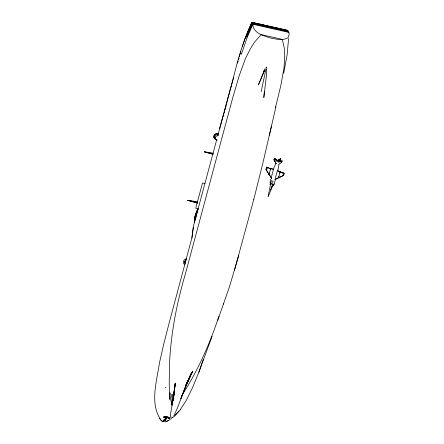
<?xml version="1.0" encoding="UTF-8"?>
<svg xmlns="http://www.w3.org/2000/svg" width="444" height="444" viewBox="0 0 444 444"><rect width="100%" height="100%" fill="white"/><g stroke="black" fill="none" stroke-linecap="round" stroke-linejoin="round"><path stroke-width="0.67" d="M194.444 222.76L194.799 218.37M288.578 38.589L287.129 54.756L283.677 73.254M194.489 221.623L194.616 220.113M194.505 221.795L194.616 220.357M264.302 91.625L263.83 97.586L266.422 75.458L266.583 69.048M194.861 220.169L194.894 219.736M194.905 219.519L195.127 217.249M173.598 397.458L174.07 392.812L173.549 397.369M195.182 216.716L194.683 220.374M196.342 212.115L194.916 216.733L194.6 220.191M194.783 218.454L195.649 215.079M195.238 220.069L196.598 214.014L198.229 209.107M278.987 164.491L277.811 170.69M268.104 196.392L271.323 180.641L273.077 181.246L272.727 182.867M173.249 399.972L173.399 398.673M173.987 393.745L175.219 383.083L173.51 397.835M170.291 415.273L173.543 396.747L171.945 405.239L175.286 383.66L173.87 394.583M173.188 400.566L173.349 399.2M191.952 237.967L193.356 227.234M269.83 184.227L270.424 184.721L270.662 183.089L272.416 183.694C270.063 185.542 274.88 185.564 273.165 184.937M165.668 418.903L165.729 419.33M164.924 417.366L166.239 417.432L166.217 417.848M165.04 416.705L164.73 416.7M165.973 419.153L165.207 419.119L165.429 418.026L166.106 418.176M165.124 419.286L165.429 418.026M166.861 418.02L165.906 419.003L165.418 418.897L166.211 417.427M165.606 418.92L165.44 419.208M165.551 419.186L165.856 418.786M165.884 419.269L166.017 418.287L165.34 418.143M166.938 417.443L166.766 418.087L166.095 417.987L166.234 417.005M165.174 418.842L166.139 417.954L166.317 416.894M168.909 418.287L168.526 418.137L168.798 417.571M168.653 417.382L168.526 418.137M272.216 185.065L273.016 184.882M287.64 31.763L287.845 30.514L251.798 22.355C244.25 38.745 238.744 55.955 234.493 73.488L217.793 135.625M264.829 68.97L264.563 71.023L264.84 70.568M170.751 415.534L170.563 417.404L171.245 416.977M197.697 209.69L197.796 209.069L197.386 209.834M270.801 183.095L270.74 183.55M271.495 187.818L271.467 187.152M271.634 187.823L271.784 187.063M164.374 420.185L164.269 420.701L164.546 420.085M280.208 172.044L277.428 170.64L275.524 177.489M275.397 178.027L275.008 179.648L278.527 177.833L280.258 171.8M270.657 168.748L266.655 167.155L265.989 169.503L271.639 178.482M269.169 174.276L268.992 174.548L270.707 168.509M271.462 126.14L262.876 163.065L253.802 199.317M269.391 135.209L275.952 106.571M269.092 174.531L266.028 169.491L266.655 167.155M280.136 172.017L284.116 173.166L283.655 174.936L283.488 175.508L278.51 177.828L278.871 176.396M261.133 91.697L266.417 67.033L265.967 67.976M195.293 218.892L195.71 217.238M268.975 174.542L269.347 173.11M270.579 168.726L266.616 167.16M194.96 216.744L195.382 215.018M275.863 105.966L280.847 85.459L284.049 67.666L284.704 56.244L284.243 47.858L282.251 39.388L261.227 34.626L254.634 41.964L250.516 48.501L245.304 58.891L239.122 76.013L232.689 97.908L185.226 274.475C176.812 303.024 171.101 332.445 169.586 362.204C169.758 376.129 167.688 390.948 171.928 404.362M216.761 139.46L193.351 226.54L191.864 237.945L168.737 324.575L163.559 344.766L159.363 363.381C156.793 381.629 149.245 404.495 161.533 420.779L163.425 421.484M275.452 107.592L275.724 106.51M253.818 199.262L234.51 270.202M220.341 125.691L219.663 128.316L219.969 128.854M221.273 122.405L220.585 124.986L220.846 125.602M223.01 116.123L222.327 118.703L222.633 119.247M223.881 112.981L223.199 115.562L223.504 116.1M224.803 109.674L224.115 112.254L224.42 112.798M225.691 106.455L225.008 109.035L225.308 109.579M226.595 103.202L225.913 105.777L226.212 106.321M226.79 102.62L227.472 100.039M227.644 99.439L228.31 96.798M228.538 96.248L229.209 93.612M230.203 90.032L229.52 92.613L229.82 93.157M230.442 89.283L231.13 86.702M232.012 83.505L231.33 86.081L231.629 86.624M232.184 83.006L232.856 80.364M233.056 79.859L233.738 77.278M237.668 63.092L238.184 61.155M238.567 59.907L239.077 57.97M269.913 182.639L270.873 179.01M261.932 25.008L264.607 25.597M264.702 25.608L264.319 25.025L261.688 24.492L261.988 25.031M271.245 27.084L270.862 26.507L268.232 25.974L268.531 26.512L271.151 27.078M274.486 27.822L271.8 27.256L271.495 26.712L274.115 27.273L274.481 27.811M281.479 29.404L284.166 29.998L283.877 29.426M204.917 183.527L202.519 182.967L195.749 208.153L198.135 208.691M185.781 261.294A0.799 0.771 -27.5 0 0 184.604 261.799A0.799 0.771 -27.5 0 0 185.387 262.748L185.686 261.116A0.799 0.771 -27.5 0 0 184.61 261.399A0.799 0.771 -27.5 0 0 184.837 262.454M274.425 158.236L273.97 159.907L276.262 163.808L273.987 159.879L274.425 158.236L277.922 160.778M271.412 177.006L273.954 167.666L275.835 163.608M270.779 183.022L270.424 184.721M273.382 185.337L274.081 183.827M281.59 162.498L282.034 160.856L281.59 162.498L278.71 164.319M279.726 173.216L280.131 171.806L284.093 173.177L283.461 175.519L278.51 177.828M275.258 180.192L273.859 185.104M221.739 122.378L221.473 121.784L222.144 119.142M273.537 169.281L270.64 168.481L270.196 169.93M238.755 255.35L229.359 287.146L217.649 320.518M269.092 174.253L271.695 178.444M195.798 214.596L196.093 213.542M239.283 56.76L240.043 54.196M240.298 53.452L240.864 51.526M242.402 46.57L242.968 44.65M243.168 44.089L243.923 41.531M275.008 179.648L278.649 177.544M195.321 215.112L196.17 213.331M271.695 187.695L271.489 188.295M217.66 320.046C208.663 346.437 197.053 372.033 181.824 395.438M217.838 319.519L218.964 316.228M180.236 409.718L186.358 400.277L192.463 387.784L198.862 372.227L203.341 359.152M212.104 336.28L198.862 372.227M165.673 418.97L165.118 418.992M164.458 420.107C162.637 420.729 166.678 420.096 164.624 420.046M272.993 184.693L271.101 189.1M263.57 71.712L264.241 69.886M223.659 304.096L223.77 303.807M271.012 189.843L268.243 196.431M271.994 187.091L272.949 184.859M271.595 187.584L272.982 184.848M197.103 211.128L197.691 209.668M245.205 38.145L244.194 40.676L244.5 41.214M246.498 35.093L245.493 37.579L245.793 38.123M246.803 34.449L247.813 31.962M248.074 31.407L249.084 28.921M250.344 25.857L249.334 28.338L249.595 28.932M250.627 25.275L251.637 22.794M246.298 36.88L246.803 35.637M247.103 34.987L248.113 32.501L247.802 31.901M248.379 31.946L249.389 29.459L249.073 28.86M249.633 28.882L250.644 26.396L250.333 25.796M250.932 25.819L251.953 23.266M196.82 211.178L197.397 209.723M272.461 185.814L270.69 189.582M264.174 70.918L258.419 84.882L263.447 73.138M185.459 386.602L191.264 373.715L185.159 387.512L191.125 373.809L180.836 398.706L185.093 387.729L177.983 406.587L173.848 416.095M185.464 386.591L191.447 373.432L185.781 385.625M185.792 385.608L191.564 373.238L185.292 386.424L191.764 372.882L186.619 383.461M196.326 212.221L196.836 211.067M279.914 161.427L280.758 159.64L280.392 158.447C277.372 161.522 278.832 161.061 280.625 158.53M186.591 383.533L192.147 372.216L188.484 379.437M279.825 161.327L280.508 159.418M187.612 381.191L192.602 371.439L188.495 379.359M271.367 188.578L270.535 189.965M188.456 379.454L192.807 371.095L188.417 379.392M196.742 211.966L196.886 211.66L196.342 212.143M263.73 72.522L264.352 71.351M165.074 418.92L165.379 418.686M165.129 419.169L165.801 419.097M279.298 160.09L280.652 158.73L278.549 161.433M166.095 417.987C166.955 417.721 168.159 417.515 169.075 418.287C169.225 416.566 165.185 415.939 163.825 417.121L164.668 417.321M166.544 417.932L165.956 418.664L165.462 418.559M172.738 417.31L172.094 417.749M175.33 414.985L178.899 411.155M174.031 416.577L180.275 409.868M164.458 416.738L163.825 417.121L164.38 417.316M173.465 416.816L168.742 420.357L166.023 421.434M164.119 416.905L163.825 417.121L164.968 417.232M169.036 418.381L169.125 417.932M168.787 420.512L165.523 421.8L163.47 421.634L161.572 420.929L159.407 418.442M164.447 416.811L163.825 417.121C165.296 416.267 172.2 419.569 167.937 417.177M282.489 175.291L283.655 174.936M167.26 417.132L167.693 417.127M165.623 419.408L165.129 419.352M278.599 162.171L281.812 161.677M278.188 161.089L282.034 160.856M165.623 419.23L165.307 419.192M164.635 417.36L164.957 417.327M165.207 387.373L166.023 387.412M165.285 419.158L165.396 419.18M213.131 153.169L204.423 151.837L213.026 154.401M197.735 201.848L187.69 200.311L197.613 203.269M282.551 173.715L283.905 173.998M254.556 22.849L251.937 22.283L252.242 22.827L254.862 23.388L254.579 22.833M255.317 23.049L257.958 23.599L258.236 24.154L255.622 23.593M267.493 25.774L264.879 25.214L265.179 25.758L267.799 26.318L267.51 25.746M283.86 29.459L281.246 28.893L281.546 29.437M287.096 30.203L284.482 29.637L284.782 30.181L287.401 30.741M260.828 24.747L258.869 24.326L258.563 23.782L261.183 24.348L261.904 25.73L269.946 27.55L269.391 26.557L261.355 24.736M166.139 417.954L166.766 418.087M287.34 30.619L279.642 28.877L280.197 29.87L287.895 31.613L287.113 30.17M240.265 52.448L241.331 54.346L247.008 37.951L252.864 24.259C252.941 32.984 263.081 35.537 269.791 37.807C275.613 39.033 282.489 40.898 287.951 37.812L289.127 34.665L288.905 32.418L252.864 24.259L251.798 22.355M213.148 153.813L204.423 151.837L212.887 153.857M197.086 202.442L187.69 200.311L197.452 202.647M270.596 168.52L273.482 169.319M272.438 185.148L272.888 185.281M280.758 159.64L280.392 158.447M277.428 170.64L280.142 171.811M266.456 167.982L267.577 168.531M168.709 418.231L169.242 418.281L168.986 417.704M164.902 420.263L165.334 420.524L163.509 420.268L164.496 420.08L163.509 420.268L164.546 420.457L165.235 419.991L164.102 419.83L164.48 420.446L165.334 420.524L164.652 420.141M274.409 158.264L278.405 161.166M274.203 159.057L277.617 161.916M172.155 404.262L172.472 404.606L172.389 402.63M266.206 168.925L267.033 169.963M287.845 30.514L288.905 32.418M287.29 30.248L287.607 30.847M251.626 22.733L251.937 23.332M221.256 122.344L221.573 122.944M172.472 404.606L171.945 403.063L172.017 394.072L172.161 397.363M216.05 139.521A3.18 3.053 -29.2 0 1 215.29 139.238M214.641 138.772A3.18 3.053 -29.2 0 1 218.454 133.805M217.044 139.921A3.18 3.053 -29.2 0 1 214.014 136.136A3.18 3.053 -29.2 0 1 218.631 134.121M215.401 138.5A2.348 2.259 -29.2 0 1 218.22 134.832M217.099 140.232A2.348 2.259 -29.2 0 1 215.457 137.49A2.348 2.259 -29.2 0 1 218.315 135.792M169.897 393.24L169.425 399.317L169.985 392.812L169.897 393.24M174.103 391.802L173.604 397.613L174.103 391.802M186.302 258.824L184.654 264.757A3.458 3.319 -29.2 0 1 186.269 258.763L186.302 258.824M251.781 22.966L250.327 26.734L250.888 27.728L252.336 23.959L251.781 22.966M247.763 32.29L246.081 36.297L246.636 37.29L248.318 33.289L247.763 32.29M249.173 29.182L248.107 31.535L248.668 32.534L250.632 28.316L250.072 27.312L249.173 29.182M278.632 159.624L278.982 159.746L278.632 159.624M277.417 28.022L274.797 27.461L275.102 28L277.716 28.566L277.433 27.994M280.625 28.749L278.005 28.188L278.31 28.727L280.924 29.293L280.647 28.738M260.395 24.52L252.37 22.7L252.925 23.693L260.95 25.508L260.395 24.52M278.36 28.588L270.202 26.74L270.757 27.728L278.915 29.576L278.36 28.588"/></g></svg>
